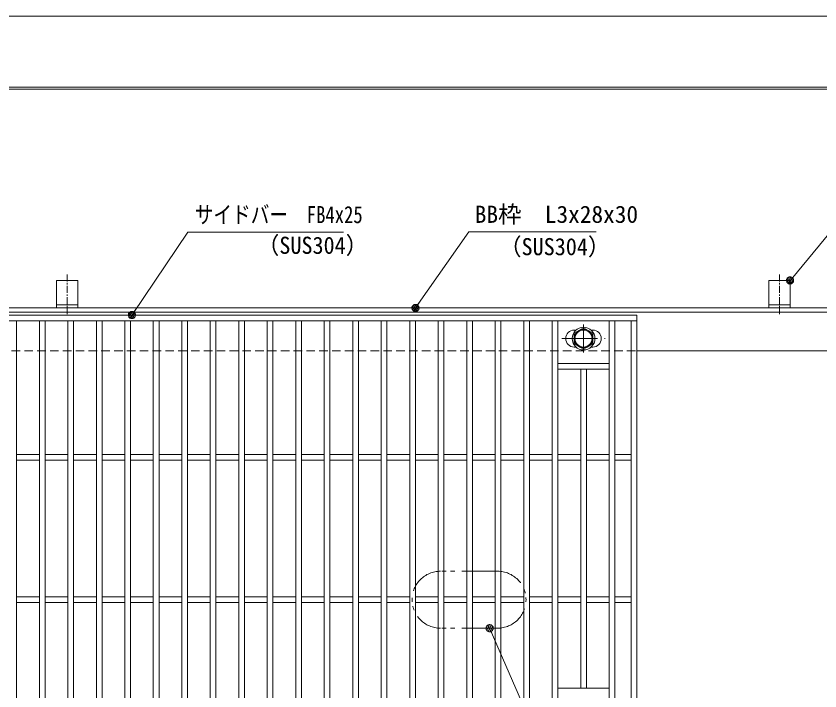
# Model space of a CAD drawing. Units: millimetres, scale not verified. Extents: x -1050 to 1050, y -742 to 742.
# Drawn here: x -231 to 333, y 268 to 742 of the extents above; entities that cross this region are included whole.
import ezdxf
from ezdxf.enums import TextEntityAlignment as Align

# ---------------------------------------------------------------- set-up
doc = ezdxf.new("R2010")
doc.units = ezdxf.units.MM
doc.header["$LTSCALE"] = 5
for name, pattern in [('CHAIN1', [8, 5, -1, 1, -1]), ('DASHED1', [1.8, 1.2, -0.6]), ('DOUBLE_CHAIN1', [8.8, 5, -1, 0.6, -0.6, 0.6, -1])]:
    doc.linetypes.add(name, pattern=pattern)
for name, color, linetype, lineweight in [('0-0_7-図\u3000枠', 4, 'Continuous', 9), ('0-1_寸法注釈', 2, 'Continuous', 9), ('0-2_蓋', 5, 'Continuous', 9), ('0-3_0', 2, 'Continuous', 9), ('0-4_DEFPOINTS', 134, 'Continuous', 9), ('0-6_想像線', 134, 'DOUBLE_CHAIN1', 9), ('0-7_中心線', 6, 'CHAIN1', 9), ('0-8_締付部品', 7, 'Continuous', 9), ('0-9_枠', 7, 'Continuous', 9), ('0-A_溝開口', 4, 'DASHED1', 9), ('0-B_アンカー', 7, 'Continuous', 9)]:
    doc.layers.add(name, color=color, linetype=linetype, lineweight=lineweight)
doc.styles.add('ＭＳ ゴシック', font='')
doc.styles.get('ＭＳ ゴシック').set_extended_font_data('MS Gothic')

# ---------------------------------------------------------------- blocks, each defined once
blk = doc.blocks.new('A$C5D7C781A')
at = {"layer": '0-B_アンカー'}
for p, q in [((0, 118.78), (0, 22.26)), ((0, 118.78), (75, 118.78)), ((75, 118.78), (75, 22.26)), ((75, 33.76), (0, 33.76)), ((0, 22.26), (75, 22.26))]:
    blk.add_line(p, q, dxfattribs=at)
at = {"layer": '0-B_アンカー', "color": 6, "linetype": 'CHAIN1'}
blk.add_line((37.5, 140.11), (37.5, 0), dxfattribs=at)
blk = doc.blocks.new('_Dot')
at = {"layer": '0-3_0'}
for p, q in [((-2.5, 0), (-5, 0)), ((2.445, 0.5), (-2.445, 0.5)), ((1.997, 1.5), (-1.997, 1.5)), ((2.289, -0.995), (-2.289, -0.995)), ((1.499, -1.995), (-1.499, -1.995))]:
    blk.add_line(p, q, dxfattribs=at)
for points in [[(2.5, 0), (2.48, 0.313), (2.421, 0.622), (2.324, 0.92), (2.191, 1.204), (2.023, 1.469), (1.822, 1.711), (1.594, 1.926), (1.34, 2.111), (1.064, 2.262), (0.773, 2.378), (0.468, 2.456), (0.157, 2.495), (-0.157, 2.495), (-0.468, 2.456), (-0.773, 2.378), (-1.064, 2.262), (-1.34, 2.111), (-1.594, 1.926), (-1.822, 1.711), (-2.023, 1.469), (-2.191, 1.204), (-2.324, 0.92), (-2.421, 0.622), (-2.48, 0.313), (-2.5, 0), (0, 0)], [(-2.5, 0), (-2.48, -0.313), (-2.421, -0.622), (-2.324, -0.92), (-2.191, -1.204), (-2.023, -1.469), (-1.822, -1.711), (-1.594, -1.926), (-1.34, -2.111), (-1.064, -2.262), (-0.773, -2.378), (-0.468, -2.456), (-0.157, -2.495), (0.157, -2.495), (0.468, -2.456), (0.773, -2.378), (1.064, -2.262), (1.34, -2.111), (1.594, -1.926), (1.822, -1.711), (2.023, -1.469), (2.191, -1.204), (2.324, -0.92), (2.421, -0.622), (2.48, -0.313), (2.5, 0), (0, 0)]]:
    blk.add_lwpolyline(points, close=True, dxfattribs=at)

msp = doc.modelspace()

# ---------------------------------------------------------------- linework, layer by layer
at = {"layer": '0-0_7-図\u3000枠'}
msp.add_line((-973.75, 691.25), (998.75, 691.25), dxfattribs=at)
msp.add_lwpolyline([(-975, 692.5), (1000, 692.5), (1000, -692.5)], dxfattribs=at)
at = {"layer": '0-1_寸法注釈'}
msp.add_line((193.136, 100.159), (101.554, 311.64), dxfattribs=at)
for points in [[(-1.475, 590.749), (-110.699, 590.749), (-149.41, 533.298)], [(175.814, 590.968), (86.447, 590.968), (49.664, 538.288)], [(389.478, 590.968), (340.425, 590.968), (312.702, 557.538)]]:
    msp.add_lwpolyline(points, dxfattribs=at)
at = {"layer": '0-2_蓋'}
for p, q in [((204.55, 532.475), (-790.45, 532.475)), ((204.55, 232.475), (204.55, 532.475)), ((204.55, 528.475), (-790.45, 528.475)), ((-230.95, 528.475), (-230.95, 236.475)), ((-214.95, 528.475), (-214.95, 236.475)), ((-210.95, 528.475), (-210.95, 236.475)), ((-194.95, 528.475), (-194.95, 236.475)), ((-190.95, 528.475), (-190.95, 236.475)), ((-174.95, 528.475), (-174.95, 236.475)), ((-170.95, 528.475), (-170.95, 236.475)), ((-154.95, 528.475), (-154.95, 236.475)), ((-150.95, 528.475), (-150.95, 236.475)), ((-134.95, 528.475), (-134.95, 236.475)), ((-130.95, 528.475), (-130.95, 236.475)), ((-114.95, 528.475), (-114.95, 236.475)), ((-110.95, 528.475), (-110.95, 236.475)), ((-94.95, 528.475), (-94.95, 236.475)), ((-90.95, 528.475), (-90.95, 236.475)), ((-74.95, 528.475), (-74.95, 236.475)), ((-70.95, 528.475), (-70.95, 236.475)), ((-54.95, 528.475), (-54.95, 236.475)), ((-50.95, 528.475), (-50.95, 236.475)), ((-34.95, 528.475), (-34.95, 236.475)), ((-30.95, 528.475), (-30.95, 236.475)), ((-14.95, 528.475), (-14.95, 236.475)), ((-10.95, 528.475), (-10.95, 236.475)), ((5.05, 528.475), (5.05, 236.475)), ((9.05, 528.475), (9.05, 236.475)), ((25.05, 528.475), (25.05, 236.475)), ((29.05, 528.475), (29.05, 236.475)), ((45.05, 528.475), (45.05, 236.475)), ((49.05, 528.475), (49.05, 236.475)), ((65.05, 528.475), (65.05, 236.475)), ((69.05, 528.475), (69.05, 236.475)), ((85.05, 528.475), (85.05, 236.475)), ((89.05, 528.475), (89.05, 236.475)), ((105.05, 528.475), (105.05, 236.475)), ((109.05, 528.475), (109.05, 236.475)), ((125.05, 528.475), (125.05, 236.475)), ((129.05, 528.475), (129.05, 236.475)), ((145.05, 528.475), (145.05, 236.475)), ((149.05, 528.475), (149.05, 236.475)), ((185.05, 528.475), (185.05, 236.475)), ((189.05, 528.475), (189.05, 236.475)), ((200.55, 236.475), (200.55, 528.475)), ((160.55, 521.978), (161.762, 521.978)), ((172.338, 521.978), (173.55, 521.978)), ((160.55, 509.978), (161.755, 509.978)), ((172.345, 509.978), (173.55, 509.978)), ((185.05, 498.475), (149.05, 498.475)), ((185.05, 494.475), (149.05, 494.475)), ((165.05, 494.475), (165.05, 270.475)), ((169.05, 494.475), (169.05, 270.475)), ((-214.95, 434.475), (-230.95, 434.475)), ((-214.95, 430.475), (-230.95, 430.475)), ((-194.95, 434.475), (-210.95, 434.475)), ((-194.95, 430.475), (-210.95, 430.475)), ((-174.95, 434.475), (-190.95, 434.475)), ((-174.95, 430.475), (-190.95, 430.475)), ((-154.95, 434.475), (-170.95, 434.475)), ((-154.95, 430.475), (-170.95, 430.475)), ((-134.95, 434.475), (-150.95, 434.475)), ((-134.95, 430.475), (-150.95, 430.475)), ((-114.95, 434.475), (-130.95, 434.475)), ((-114.95, 430.475), (-130.95, 430.475)), ((-94.95, 434.475), (-110.95, 434.475)), ((-94.95, 430.475), (-110.95, 430.475)), ((-74.95, 434.475), (-90.95, 434.475)), ((-74.95, 430.475), (-90.95, 430.475)), ((-54.95, 434.475), (-70.95, 434.475)), ((-54.95, 430.475), (-70.95, 430.475)), ((-34.95, 434.475), (-50.95, 434.475)), ((-34.95, 430.475), (-50.95, 430.475)), ((-14.95, 434.475), (-30.95, 434.475)), ((-14.95, 430.475), (-30.95, 430.475)), ((5.05, 434.475), (-10.95, 434.475)), ((5.05, 430.475), (-10.95, 430.475)), ((25.05, 434.475), (9.05, 434.475)), ((25.05, 430.475), (9.05, 430.475)), ((45.05, 434.475), (29.05, 434.475)), ((45.05, 430.475), (29.05, 430.475)), ((65.05, 434.475), (49.05, 434.475)), ((65.05, 430.475), (49.05, 430.475)), ((85.05, 434.475), (69.05, 434.475)), ((85.05, 430.475), (69.05, 430.475)), ((105.05, 434.475), (89.05, 434.475)), ((105.05, 430.475), (89.05, 430.475)), ((125.05, 434.475), (109.05, 434.475)), ((125.05, 430.475), (109.05, 430.475)), ((145.05, 434.475), (129.05, 434.475)), ((145.05, 430.475), (129.05, 430.475)), ((165.05, 434.475), (149.05, 434.475)), ((165.05, 430.475), (149.05, 430.475)), ((185.05, 434.475), (169.05, 434.475)), ((185.05, 430.475), (169.05, 430.475)), ((200.55, 434.475), (189.05, 434.475)), ((200.55, 430.475), (189.05, 430.475)), ((-214.95, 334.475), (-230.95, 334.475)), ((-194.95, 334.475), (-210.95, 334.475)), ((-174.95, 334.475), (-190.95, 334.475)), ((-154.95, 334.475), (-170.95, 334.475)), ((-134.95, 334.475), (-150.95, 334.475)), ((-114.95, 334.475), (-130.95, 334.475)), ((-94.95, 334.475), (-110.95, 334.475)), ((-74.95, 334.475), (-90.95, 334.475)), ((-54.95, 334.475), (-70.95, 334.475)), ((-34.95, 334.475), (-50.95, 334.475)), ((-14.95, 334.475), (-30.95, 334.475)), ((5.05, 334.475), (-10.95, 334.475)), ((25.05, 334.475), (9.05, 334.475)), ((45.05, 334.475), (29.05, 334.475)), ((65.05, 334.475), (49.05, 334.475)), ((85.05, 334.475), (69.05, 334.475)), ((105.05, 334.475), (89.05, 334.475)), ((125.05, 334.475), (109.05, 334.475)), ((145.05, 334.475), (129.05, 334.475)), ((165.05, 334.475), (149.05, 334.475)), ((185.05, 334.475), (169.05, 334.475)), ((200.55, 334.475), (189.05, 334.475)), ((-214.95, 330.475), (-230.95, 330.475)), ((-194.95, 330.475), (-210.95, 330.475)), ((-174.95, 330.475), (-190.95, 330.475)), ((-154.95, 330.475), (-170.95, 330.475)), ((-134.95, 330.475), (-150.95, 330.475)), ((-114.95, 330.475), (-130.95, 330.475)), ((-94.95, 330.475), (-110.95, 330.475)), ((-74.95, 330.475), (-90.95, 330.475)), ((-54.95, 330.475), (-70.95, 330.475)), ((-34.95, 330.475), (-50.95, 330.475)), ((-14.95, 330.475), (-30.95, 330.475)), ((5.05, 330.475), (-10.95, 330.475)), ((25.05, 330.475), (9.05, 330.475)), ((45.05, 330.475), (29.05, 330.475)), ((65.05, 330.475), (49.05, 330.475)), ((85.05, 330.475), (69.05, 330.475)), ((105.05, 330.475), (89.05, 330.475)), ((125.05, 330.475), (109.05, 330.475)), ((145.05, 330.475), (129.05, 330.475)), ((165.05, 330.475), (149.05, 330.475)), ((185.05, 330.475), (169.05, 330.475)), ((200.55, 330.475), (189.05, 330.475)), ((185.05, 270.475), (149.05, 270.475))]:
    msp.add_line(p, q, dxfattribs=at)
for centre, start, end in [((160.55, 515.978), 90, 270), ((173.55, 515.978), 270, 90)]:
    msp.add_arc(centre, 6, start, end, dxfattribs=at)
at = {"layer": '0-4_DEFPOINTS'}
msp.add_lwpolyline([(-1050, -742.5), (-1050, 742.5), (1050, 742.5), (1050, -742.5)], close=True, dxfattribs=at)
at = {"layer": '0-6_想像線'}
for p, q in [((106.692, 352.558), (66.692, 352.558)), ((106.692, 312.558), (66.692, 312.558))]:
    msp.add_line(p, q, dxfattribs=at)
for centre, start, end in [((66.692, 332.558), 90, 270), ((106.692, 332.558), 270, 90)]:
    msp.add_arc(centre, 20, start, end, dxfattribs=at)
at = {"layer": '0-7_中心線'}
for p, q in [((167.05, 525.871), (167.05, 506.085)), ((151.804, 515.978), (182.296, 515.978))]:
    msp.add_line(p, q, dxfattribs=at)
at = {"layer": '0-8_締付部品'}
for p, q in [((160.55, 519.731), (167.05, 523.483)), ((160.55, 512.225), (160.55, 519.731)), ((167.05, 508.472), (160.55, 512.225)), ((173.55, 512.225), (167.05, 508.472))]:
    msp.add_line(p, q, dxfattribs=at)
msp.add_lwpolyline([(167.05, 523.483), (173.55, 519.731), (173.55, 512.225)], dxfattribs=at)
for centre, radius in [((167.05, 515.975), 8), ((167.05, 515.978), 6.5), ((167.05, 515.978), 5.993)]:
    msp.add_circle(centre, radius, dxfattribs=at)
at = {"layer": '0-9_枠'}
for p, q in [((-795.45, 537.475), (409.55, 537.475)), ((-792.45, 534.475), (407.714, 534.475)), ((204.55, 507.475), (409.55, 507.475))]:
    msp.add_line(p, q, dxfattribs=at)
at = {"layer": '0-A_溝開口'}
msp.add_line((-765.45, 507.475), (204.55, 507.475), dxfattribs=at)

# ---------------------------------------------------------------- block references
at = {"layer": '0-1_寸法注釈'}
for p, rotation in [((312.05, 556.779), 229.33113), ((49.081, 537.475), 234.35189), ((-149.979, 532.475), 235.34703), ((101.157, 312.558), 113.41495)]:
    msp.add_blockref('_Dot', p, dxfattribs=dict(at, rotation=rotation))
at = {"layer": '0-B_アンカー', "xscale": 0.2, "yscale": 0.2}
for p in [(-202.95, 533.023), (297.05, 533.023)]:
    msp.add_blockref('A$C5D7C781A', p, dxfattribs=at)

# ---------------------------------------------------------------- texts
at = {"layer": '0-1_寸法注釈', "color": 7, "style": 'ＭＳ ゴシック'}
for s, width, p in [('サイドバー\u3000FB4x25', 0.8, (-105.921, 593.436)), ('（SUS304）', 0.95, (-62.079, 571.881)), ('（SUS304）', 0.95, (107.958, 570.919))]:
    msp.add_text(s, height=12.02, dxfattribs=dict(at, width=width)).set_placement(p, align=Align.BOTTOM_LEFT)
msp.add_text('BB枠\u3000L3x28x30', height=12.03, dxfattribs=at).set_placement((90.7, 593.655), align=Align.BOTTOM_LEFT)

doc.saveas('drawing.dxf')
